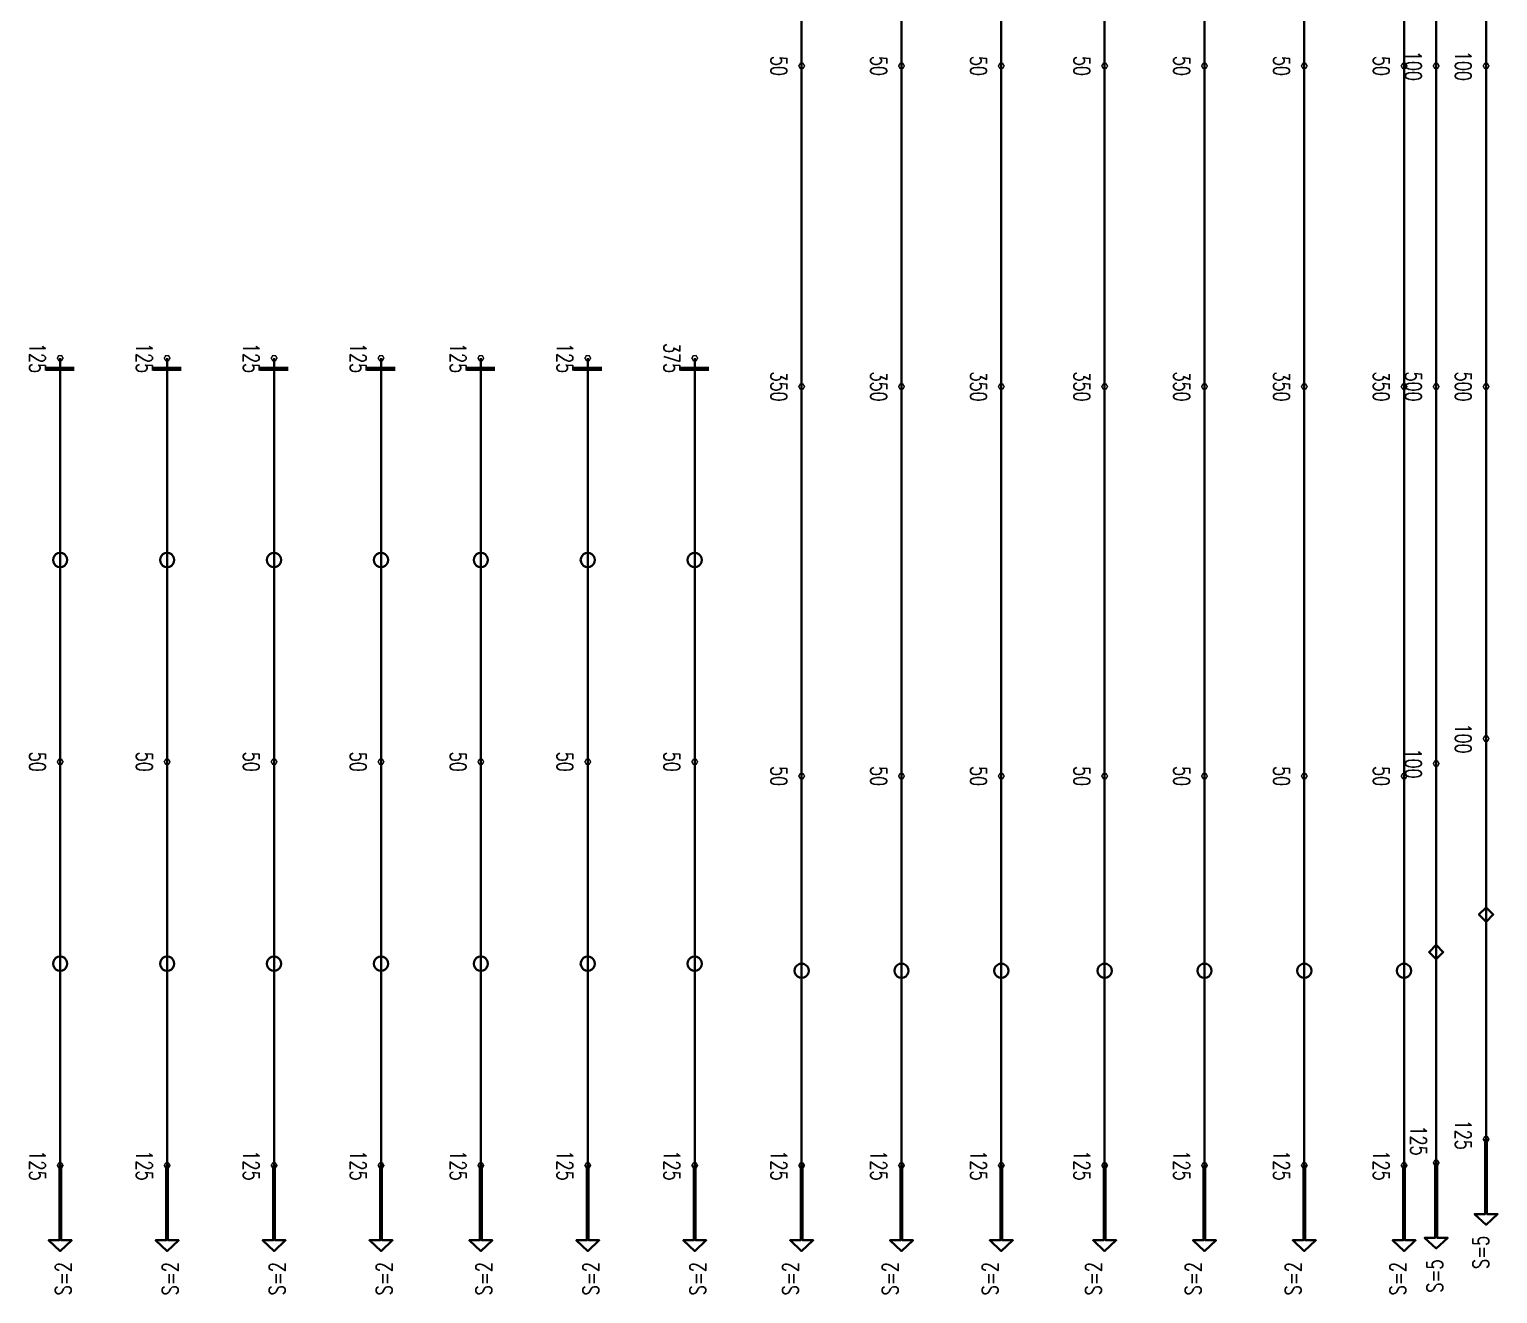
# Model space of a CAD drawing. Header units: millimetres. Extents: x 118516 to 587758, y -25561 to 50684.
# Drawn here: x 549567 to 570162, y 6472 to 24213 of the extents above; entities that cross this region are included whole.
import ezdxf

# ---------------------------------------------------------------- set-up
doc = ezdxf.new("R2010")
doc.units = ezdxf.units.MM
doc.layers.add('Current plane_Column', color=7, linetype='Continuous', true_color=0x4b00ff)
doc.layers.add('NDC_S-TENDON', color=6, linetype='Continuous', lineweight=35)
doc.layers.add('NDC_S_ANNO', color=7, linetype='Continuous', lineweight=20)
doc.styles.add('NDC_ANNO', font='', dxfattribs={"width": 0.8})
doc.styles.get('NDC_ANNO').set_extended_font_data('Dotum')

# ---------------------------------------------------------------- blocks, each defined once
blk = doc.blocks.new('HTB TDY')
at = {"layer": 'NDC_S-TENDON', "linetype": 'Continuous'}
for points, elevation in [([(51690, 14200, 20, 20, 0), (51670, 14235, 20, 20, 0), (51630, 14235, 20, 20, 0), (51610, 14200, 20, 20, 0), (51630, 14165, 20, 20, 0), (51670, 14165, 20, 20, 0)], 3500), ([(51690, 14200, 20, 20, 0), (51670, 14235, 20, 20, 0), (51630, 14235, 20, 20, 0), (51610, 14200, 20, 20, 0), (51630, 14165, 20, 20, 0), (51670, 14165, 20, 20, 0)], 3500), ([(53090, 14200, 20, 20, 0), (53070, 14235, 20, 20, 0), (53030, 14235, 20, 20, 0), (53010, 14200, 20, 20, 0), (53030, 14165, 20, 20, 0), (53070, 14165, 20, 20, 0)], 3500), ([(53090, 14200, 20, 20, 0), (53070, 14235, 20, 20, 0), (53030, 14235, 20, 20, 0), (53010, 14200, 20, 20, 0), (53030, 14165, 20, 20, 0), (53070, 14165, 20, 20, 0)], 3500), ([(54490, 14200, 20, 20, 0), (54470, 14235, 20, 20, 0), (54430, 14235, 20, 20, 0), (54410, 14200, 20, 20, 0), (54430, 14165, 20, 20, 0), (54470, 14165, 20, 20, 0)], 3500), ([(54490, 14200, 20, 20, 0), (54470, 14235, 20, 20, 0), (54430, 14235, 20, 20, 0), (54410, 14200, 20, 20, 0), (54430, 14165, 20, 20, 0), (54470, 14165, 20, 20, 0)], 3500), ([(55940, 14200, 20, 20, 0), (55920, 14235, 20, 20, 0), (55880, 14235, 20, 20, 0), (55860, 14200, 20, 20, 0), (55880, 14165, 20, 20, 0), (55920, 14165, 20, 20, 0)], 3500), ([(55940, 14200, 20, 20, 0), (55920, 14235, 20, 20, 0), (55880, 14235, 20, 20, 0), (55860, 14200, 20, 20, 0), (55880, 14165, 20, 20, 0), (55920, 14165, 20, 20, 0)], 3500), ([(57340, 14200, 20, 20, 0), (57320, 14235, 20, 20, 0), (57280, 14235, 20, 20, 0), (57260, 14200, 20, 20, 0), (57280, 14165, 20, 20, 0), (57320, 14165, 20, 20, 0)], 3500), ([(57340, 14200, 20, 20, 0), (57320, 14235, 20, 20, 0), (57280, 14235, 20, 20, 0), (57260, 14200, 20, 20, 0), (57280, 14165, 20, 20, 0), (57320, 14165, 20, 20, 0)], 3500), ([(58740, 14200, 20, 20, 0), (58720, 14235, 20, 20, 0), (58680, 14235, 20, 20, 0), (58660, 14200, 20, 20, 0), (58680, 14165, 20, 20, 0), (58720, 14165, 20, 20, 0)], 3500), ([(58740, 14200, 20, 20, 0), (58720, 14235, 20, 20, 0), (58680, 14235, 20, 20, 0), (58660, 14200, 20, 20, 0), (58680, 14165, 20, 20, 0), (58720, 14165, 20, 20, 0)], 3500), ([(60140, 14200, 20, 20, 0), (60120, 14235, 20, 20, 0), (60080, 14235, 20, 20, 0), (60060, 14200, 20, 20, 0), (60080, 14165, 20, 20, 0), (60120, 14165, 20, 20, 0)], 3500), ([(60140, 14200, 20, 20, 0), (60120, 14235, 20, 20, 0), (60080, 14235, 20, 20, 0), (60060, 14200, 20, 20, 0), (60080, 14165, 20, 20, 0), (60120, 14165, 20, 20, 0)], 3500), ([(60590, 14200, 20, 20, 0), (60570, 14235, 20, 20, 0), (60530, 14235, 20, 20, 0), (60510, 14200, 20, 20, 0), (60530, 14165, 20, 20, 0), (60570, 14165, 20, 20, 0)], 3200), ([(60590, 14200, 20, 20, 0), (60570, 14235, 20, 20, 0), (60530, 14235, 20, 20, 0), (60510, 14200, 20, 20, 0), (60530, 14165, 20, 20, 0), (60570, 14165, 20, 20, 0)], 3200), ([(61290, 14200, 20, 20, 0), (61270, 14235, 20, 20, 0), (61230, 14235, 20, 20, 0), (61210, 14200, 20, 20, 0), (61230, 14165, 20, 20, 0), (61270, 14165, 20, 20, 0)], 3200), ([(61290, 14200, 20, 20, 0), (61270, 14235, 20, 20, 0), (61230, 14235, 20, 20, 0), (61210, 14200, 20, 20, 0), (61230, 14165, 20, 20, 0), (61270, 14165, 20, 20, 0)], 3200), ([(41290, 10100, 20, 20, 0), (41270, 10135, 20, 20, 0), (41230, 10135, 20, 20, 0), (41210, 10100, 20, 20, 0), (41230, 10065, 20, 20, 0), (41270, 10065, 20, 20, 0)], 63), ([(41290, 10100, 20, 20, 0), (41270, 10135, 20, 20, 0), (41230, 10135, 20, 20, 0), (41210, 10100, 20, 20, 0), (41230, 10065, 20, 20, 0), (41270, 10065, 20, 20, 0)], 63), ([(42790, 10100, 20, 20, 0), (42770, 10135, 20, 20, 0), (42730, 10135, 20, 20, 0), (42710, 10100, 20, 20, 0), (42730, 10065, 20, 20, 0), (42770, 10065, 20, 20, 0)], 63), ([(42790, 10100, 20, 20, 0), (42770, 10135, 20, 20, 0), (42730, 10135, 20, 20, 0), (42710, 10100, 20, 20, 0), (42730, 10065, 20, 20, 0), (42770, 10065, 20, 20, 0)], 63), ([(44290, 10100, 20, 20, 0), (44270, 10135, 20, 20, 0), (44230, 10135, 20, 20, 0), (44210, 10100, 20, 20, 0), (44230, 10065, 20, 20, 0), (44270, 10065, 20, 20, 0)], 62), ([(44290, 10100, 20, 20, 0), (44270, 10135, 20, 20, 0), (44230, 10135, 20, 20, 0), (44210, 10100, 20, 20, 0), (44230, 10065, 20, 20, 0), (44270, 10065, 20, 20, 0)], 62), ([(45790, 10100, 20, 20, 0), (45770, 10135, 20, 20, 0), (45730, 10135, 20, 20, 0), (45710, 10100, 20, 20, 0), (45730, 10065, 20, 20, 0), (45770, 10065, 20, 20, 0)], 62), ([(45790, 10100, 20, 20, 0), (45770, 10135, 20, 20, 0), (45730, 10135, 20, 20, 0), (45710, 10100, 20, 20, 0), (45730, 10065, 20, 20, 0), (45770, 10065, 20, 20, 0)], 62), ([(47190, 10100, 20, 20, 0), (47170, 10135, 20, 20, 0), (47130, 10135, 20, 20, 0), (47110, 10100, 20, 20, 0), (47130, 10065, 20, 20, 0), (47170, 10065, 20, 20, 0)], 3575), ([(47190, 10100, 20, 20, 0), (47170, 10135, 20, 20, 0), (47130, 10135, 20, 20, 0), (47110, 10100, 20, 20, 0), (47130, 10065, 20, 20, 0), (47170, 10065, 20, 20, 0)], 3575), ([(48690, 10100, 20, 20, 0), (48670, 10135, 20, 20, 0), (48630, 10135, 20, 20, 0), (48610, 10100, 20, 20, 0), (48630, 10065, 20, 20, 0), (48670, 10065, 20, 20, 0)], 3575), ([(48690, 10100, 20, 20, 0), (48670, 10135, 20, 20, 0), (48630, 10135, 20, 20, 0), (48610, 10100, 20, 20, 0), (48630, 10065, 20, 20, 0), (48670, 10065, 20, 20, 0)], 3575), ([(50190, 10100, 20, 20, 0), (50170, 10135, 20, 20, 0), (50130, 10135, 20, 20, 0), (50110, 10100, 20, 20, 0), (50130, 10065, 20, 20, 0), (50170, 10065, 20, 20, 0)], 3575), ([(50190, 10100, 20, 20, 0), (50170, 10135, 20, 20, 0), (50130, 10135, 20, 20, 0), (50110, 10100, 20, 20, 0), (50130, 10065, 20, 20, 0), (50170, 10065, 20, 20, 0)], 3575), ([(51690, 9700, 20, 20, 0), (51670, 9735, 20, 20, 0), (51630, 9735, 20, 20, 0), (51610, 9700, 20, 20, 0), (51630, 9665, 20, 20, 0), (51670, 9665, 20, 20, 0)], 3650), ([(51690, 9700, 20, 20, 0), (51670, 9735, 20, 20, 0), (51630, 9735, 20, 20, 0), (51610, 9700, 20, 20, 0), (51630, 9665, 20, 20, 0), (51670, 9665, 20, 20, 0)], 3650), ([(51690, 9700, 20, 20, 0), (51670, 9735, 20, 20, 0), (51630, 9735, 20, 20, 0), (51610, 9700, 20, 20, 0), (51630, 9665, 20, 20, 0), (51670, 9665, 20, 20, 0)], 3650), ([(51690, 9700, 20, 20, 0), (51670, 9735, 20, 20, 0), (51630, 9735, 20, 20, 0), (51610, 9700, 20, 20, 0), (51630, 9665, 20, 20, 0), (51670, 9665, 20, 20, 0)], 3650), ([(53090, 9700, 20, 20, 0), (53070, 9735, 20, 20, 0), (53030, 9735, 20, 20, 0), (53010, 9700, 20, 20, 0), (53030, 9665, 20, 20, 0), (53070, 9665, 20, 20, 0)], 3650), ([(53090, 9700, 20, 20, 0), (53070, 9735, 20, 20, 0), (53030, 9735, 20, 20, 0), (53010, 9700, 20, 20, 0), (53030, 9665, 20, 20, 0), (53070, 9665, 20, 20, 0)], 3650), ([(53090, 9700, 20, 20, 0), (53070, 9735, 20, 20, 0), (53030, 9735, 20, 20, 0), (53010, 9700, 20, 20, 0), (53030, 9665, 20, 20, 0), (53070, 9665, 20, 20, 0)], 3650), ([(53090, 9700, 20, 20, 0), (53070, 9735, 20, 20, 0), (53030, 9735, 20, 20, 0), (53010, 9700, 20, 20, 0), (53030, 9665, 20, 20, 0), (53070, 9665, 20, 20, 0)], 3650), ([(54490, 9700, 20, 20, 0), (54470, 9735, 20, 20, 0), (54430, 9735, 20, 20, 0), (54410, 9700, 20, 20, 0), (54430, 9665, 20, 20, 0), (54470, 9665, 20, 20, 0)], 3650), ([(54490, 9700, 20, 20, 0), (54470, 9735, 20, 20, 0), (54430, 9735, 20, 20, 0), (54410, 9700, 20, 20, 0), (54430, 9665, 20, 20, 0), (54470, 9665, 20, 20, 0)], 3650), ([(54490, 9700, 20, 20, 0), (54470, 9735, 20, 20, 0), (54430, 9735, 20, 20, 0), (54410, 9700, 20, 20, 0), (54430, 9665, 20, 20, 0), (54470, 9665, 20, 20, 0)], 3650), ([(54490, 9700, 20, 20, 0), (54470, 9735, 20, 20, 0), (54430, 9735, 20, 20, 0), (54410, 9700, 20, 20, 0), (54430, 9665, 20, 20, 0), (54470, 9665, 20, 20, 0)], 3650), ([(55940, 9700, 20, 20, 0), (55920, 9735, 20, 20, 0), (55880, 9735, 20, 20, 0), (55860, 9700, 20, 20, 0), (55880, 9665, 20, 20, 0), (55920, 9665, 20, 20, 0)], 3650), ([(55940, 9700, 20, 20, 0), (55920, 9735, 20, 20, 0), (55880, 9735, 20, 20, 0), (55860, 9700, 20, 20, 0), (55880, 9665, 20, 20, 0), (55920, 9665, 20, 20, 0)], 3650), ([(55940, 9700, 20, 20, 0), (55920, 9735, 20, 20, 0), (55880, 9735, 20, 20, 0), (55860, 9700, 20, 20, 0), (55880, 9665, 20, 20, 0), (55920, 9665, 20, 20, 0)], 3650), ([(55940, 9700, 20, 20, 0), (55920, 9735, 20, 20, 0), (55880, 9735, 20, 20, 0), (55860, 9700, 20, 20, 0), (55880, 9665, 20, 20, 0), (55920, 9665, 20, 20, 0)], 3650), ([(57340, 9700, 20, 20, 0), (57320, 9735, 20, 20, 0), (57280, 9735, 20, 20, 0), (57260, 9700, 20, 20, 0), (57280, 9665, 20, 20, 0), (57320, 9665, 20, 20, 0)], 3650), ([(57340, 9700, 20, 20, 0), (57320, 9735, 20, 20, 0), (57280, 9735, 20, 20, 0), (57260, 9700, 20, 20, 0), (57280, 9665, 20, 20, 0), (57320, 9665, 20, 20, 0)], 3650), ([(57340, 9700, 20, 20, 0), (57320, 9735, 20, 20, 0), (57280, 9735, 20, 20, 0), (57260, 9700, 20, 20, 0), (57280, 9665, 20, 20, 0), (57320, 9665, 20, 20, 0)], 3650), ([(57340, 9700, 20, 20, 0), (57320, 9735, 20, 20, 0), (57280, 9735, 20, 20, 0), (57260, 9700, 20, 20, 0), (57280, 9665, 20, 20, 0), (57320, 9665, 20, 20, 0)], 3650), ([(58740, 9700, 20, 20, 0), (58720, 9735, 20, 20, 0), (58680, 9735, 20, 20, 0), (58660, 9700, 20, 20, 0), (58680, 9665, 20, 20, 0), (58720, 9665, 20, 20, 0)], 3650), ([(58740, 9700, 20, 20, 0), (58720, 9735, 20, 20, 0), (58680, 9735, 20, 20, 0), (58660, 9700, 20, 20, 0), (58680, 9665, 20, 20, 0), (58720, 9665, 20, 20, 0)], 3650), ([(58740, 9700, 20, 20, 0), (58720, 9735, 20, 20, 0), (58680, 9735, 20, 20, 0), (58660, 9700, 20, 20, 0), (58680, 9665, 20, 20, 0), (58720, 9665, 20, 20, 0)], 3650), ([(58740, 9700, 20, 20, 0), (58720, 9735, 20, 20, 0), (58680, 9735, 20, 20, 0), (58660, 9700, 20, 20, 0), (58680, 9665, 20, 20, 0), (58720, 9665, 20, 20, 0)], 3650), ([(60140, 9700, 20, 20, 0), (60120, 9735, 20, 20, 0), (60080, 9735, 20, 20, 0), (60060, 9700, 20, 20, 0), (60080, 9665, 20, 20, 0), (60120, 9665, 20, 20, 0)], 3650), ([(60140, 9700, 20, 20, 0), (60120, 9735, 20, 20, 0), (60080, 9735, 20, 20, 0), (60060, 9700, 20, 20, 0), (60080, 9665, 20, 20, 0), (60120, 9665, 20, 20, 0)], 3650), ([(60140, 9700, 20, 20, 0), (60120, 9735, 20, 20, 0), (60080, 9735, 20, 20, 0), (60060, 9700, 20, 20, 0), (60080, 9665, 20, 20, 0), (60120, 9665, 20, 20, 0)], 3650), ([(60140, 9700, 20, 20, 0), (60120, 9735, 20, 20, 0), (60080, 9735, 20, 20, 0), (60060, 9700, 20, 20, 0), (60080, 9665, 20, 20, 0), (60120, 9665, 20, 20, 0)], 3650), ([(60590, 9700, 20, 20, 0), (60570, 9735, 20, 20, 0), (60530, 9735, 20, 20, 0), (60510, 9700, 20, 20, 0), (60530, 9665, 20, 20, 0), (60570, 9665, 20, 20, 0)], 3600), ([(60590, 9700, 20, 20, 0), (60570, 9735, 20, 20, 0), (60530, 9735, 20, 20, 0), (60510, 9700, 20, 20, 0), (60530, 9665, 20, 20, 0), (60570, 9665, 20, 20, 0)], 3600), ([(60590, 9700, 20, 20, 0), (60570, 9735, 20, 20, 0), (60530, 9735, 20, 20, 0), (60510, 9700, 20, 20, 0), (60530, 9665, 20, 20, 0), (60570, 9665, 20, 20, 0)], 3600), ([(60590, 9700, 20, 20, 0), (60570, 9735, 20, 20, 0), (60530, 9735, 20, 20, 0), (60510, 9700, 20, 20, 0), (60530, 9665, 20, 20, 0), (60570, 9665, 20, 20, 0)], 3600), ([(61290, 9700, 20, 20, 0), (61270, 9735, 20, 20, 0), (61230, 9735, 20, 20, 0), (61210, 9700, 20, 20, 0), (61230, 9665, 20, 20, 0), (61270, 9665, 20, 20, 0)], 3600), ([(61290, 9700, 20, 20, 0), (61270, 9735, 20, 20, 0), (61230, 9735, 20, 20, 0), (61210, 9700, 20, 20, 0), (61230, 9665, 20, 20, 0), (61270, 9665, 20, 20, 0)], 3600), ([(61290, 9700, 20, 20, 0), (61270, 9735, 20, 20, 0), (61230, 9735, 20, 20, 0), (61210, 9700, 20, 20, 0), (61230, 9665, 20, 20, 0), (61270, 9665, 20, 20, 0)], 3600), ([(61290, 9700, 20, 20, 0), (61270, 9735, 20, 20, 0), (61230, 9735, 20, 20, 0), (61210, 9700, 20, 20, 0), (61230, 9665, 20, 20, 0), (61270, 9665, 20, 20, 0)], 3600), ([(61290, 4760, 20, 20, 0), (61270, 4795, 20, 20, 0), (61230, 4795, 20, 20, 0), (61210, 4760, 20, 20, 0), (61230, 4725, 20, 20, 0), (61270, 4725, 20, 20, 0)], 3200), ([(61290, 4760, 20, 20, 0), (61270, 4795, 20, 20, 0), (61230, 4795, 20, 20, 0), (61210, 4760, 20, 20, 0), (61230, 4725, 20, 20, 0), (61270, 4725, 20, 20, 0)], 3200), ([(41290, 4435, 20, 20, 0), (41270, 4470, 20, 20, 0), (41230, 4470, 20, 20, 0), (41210, 4435, 20, 20, 0), (41230, 4400, 20, 20, 0), (41270, 4400, 20, 20, 0)], -12), ([(41290, 4435, 20, 20, 0), (41270, 4470, 20, 20, 0), (41230, 4470, 20, 20, 0), (41210, 4435, 20, 20, 0), (41230, 4400, 20, 20, 0), (41270, 4400, 20, 20, 0)], -12), ([(42790, 4435, 20, 20, 0), (42770, 4470, 20, 20, 0), (42730, 4470, 20, 20, 0), (42710, 4435, 20, 20, 0), (42730, 4400, 20, 20, 0), (42770, 4400, 20, 20, 0)], -12), ([(42790, 4435, 20, 20, 0), (42770, 4470, 20, 20, 0), (42730, 4470, 20, 20, 0), (42710, 4435, 20, 20, 0), (42730, 4400, 20, 20, 0), (42770, 4400, 20, 20, 0)], -12), ([(44290, 4435, 20, 20, 0), (44270, 4470, 20, 20, 0), (44230, 4470, 20, 20, 0), (44210, 4435, 20, 20, 0), (44230, 4400, 20, 20, 0), (44270, 4400, 20, 20, 0)], -13), ([(44290, 4435, 20, 20, 0), (44270, 4470, 20, 20, 0), (44230, 4470, 20, 20, 0), (44210, 4435, 20, 20, 0), (44230, 4400, 20, 20, 0), (44270, 4400, 20, 20, 0)], -13), ([(45790, 4435, 20, 20, 0), (45770, 4470, 20, 20, 0), (45730, 4470, 20, 20, 0), (45710, 4435, 20, 20, 0), (45730, 4400, 20, 20, 0), (45770, 4400, 20, 20, 0)], -13), ([(45790, 4435, 20, 20, 0), (45770, 4470, 20, 20, 0), (45730, 4470, 20, 20, 0), (45710, 4435, 20, 20, 0), (45730, 4400, 20, 20, 0), (45770, 4400, 20, 20, 0)], -13), ([(47190, 4435, 20, 20, 0), (47170, 4470, 20, 20, 0), (47130, 4470, 20, 20, 0), (47110, 4435, 20, 20, 0), (47130, 4400, 20, 20, 0), (47170, 4400, 20, 20, 0)], 3500), ([(47190, 4435, 20, 20, 0), (47170, 4470, 20, 20, 0), (47130, 4470, 20, 20, 0), (47110, 4435, 20, 20, 0), (47130, 4400, 20, 20, 0), (47170, 4400, 20, 20, 0)], 3500), ([(48690, 4435, 20, 20, 0), (48670, 4470, 20, 20, 0), (48630, 4470, 20, 20, 0), (48610, 4435, 20, 20, 0), (48630, 4400, 20, 20, 0), (48670, 4400, 20, 20, 0)], 3500), ([(48690, 4435, 20, 20, 0), (48670, 4470, 20, 20, 0), (48630, 4470, 20, 20, 0), (48610, 4435, 20, 20, 0), (48630, 4400, 20, 20, 0), (48670, 4400, 20, 20, 0)], 3500), ([(50190, 4435, 20, 20, 0), (50170, 4470, 20, 20, 0), (50130, 4470, 20, 20, 0), (50110, 4435, 20, 20, 0), (50130, 4400, 20, 20, 0), (50170, 4400, 20, 20, 0)], 3500), ([(50190, 4435, 20, 20, 0), (50170, 4470, 20, 20, 0), (50130, 4470, 20, 20, 0), (50110, 4435, 20, 20, 0), (50130, 4400, 20, 20, 0), (50170, 4400, 20, 20, 0)], 3500), ([(60590, 4410, 20, 20, 0), (60570, 4445, 20, 20, 0), (60530, 4445, 20, 20, 0), (60510, 4410, 20, 20, 0), (60530, 4375, 20, 20, 0), (60570, 4375, 20, 20, 0)], 3200), ([(60590, 4410, 20, 20, 0), (60570, 4445, 20, 20, 0), (60530, 4445, 20, 20, 0), (60510, 4410, 20, 20, 0), (60530, 4375, 20, 20, 0), (60570, 4375, 20, 20, 0)], 3200), ([(51690, 4235, 20, 20, 0), (51670, 4270, 20, 20, 0), (51630, 4270, 20, 20, 0), (51610, 4235, 20, 20, 0), (51630, 4200, 20, 20, 0), (51670, 4200, 20, 20, 0)], 3500), ([(51690, 4235, 20, 20, 0), (51670, 4270, 20, 20, 0), (51630, 4270, 20, 20, 0), (51610, 4235, 20, 20, 0), (51630, 4200, 20, 20, 0), (51670, 4200, 20, 20, 0)], 3500), ([(53090, 4235, 20, 20, 0), (53070, 4270, 20, 20, 0), (53030, 4270, 20, 20, 0), (53010, 4235, 20, 20, 0), (53030, 4200, 20, 20, 0), (53070, 4200, 20, 20, 0)], 3500), ([(53090, 4235, 20, 20, 0), (53070, 4270, 20, 20, 0), (53030, 4270, 20, 20, 0), (53010, 4235, 20, 20, 0), (53030, 4200, 20, 20, 0), (53070, 4200, 20, 20, 0)], 3500), ([(54490, 4235, 20, 20, 0), (54470, 4270, 20, 20, 0), (54430, 4270, 20, 20, 0), (54410, 4235, 20, 20, 0), (54430, 4200, 20, 20, 0), (54470, 4200, 20, 20, 0)], 3500), ([(54490, 4235, 20, 20, 0), (54470, 4270, 20, 20, 0), (54430, 4270, 20, 20, 0), (54410, 4235, 20, 20, 0), (54430, 4200, 20, 20, 0), (54470, 4200, 20, 20, 0)], 3500), ([(55940, 4235, 20, 20, 0), (55920, 4270, 20, 20, 0), (55880, 4270, 20, 20, 0), (55860, 4235, 20, 20, 0), (55880, 4200, 20, 20, 0), (55920, 4200, 20, 20, 0)], 3500), ([(55940, 4235, 20, 20, 0), (55920, 4270, 20, 20, 0), (55880, 4270, 20, 20, 0), (55860, 4235, 20, 20, 0), (55880, 4200, 20, 20, 0), (55920, 4200, 20, 20, 0)], 3500), ([(57340, 4235, 20, 20, 0), (57320, 4270, 20, 20, 0), (57280, 4270, 20, 20, 0), (57260, 4235, 20, 20, 0), (57280, 4200, 20, 20, 0), (57320, 4200, 20, 20, 0)], 3500), ([(57340, 4235, 20, 20, 0), (57320, 4270, 20, 20, 0), (57280, 4270, 20, 20, 0), (57260, 4235, 20, 20, 0), (57280, 4200, 20, 20, 0), (57320, 4200, 20, 20, 0)], 3500), ([(58740, 4235, 20, 20, 0), (58720, 4270, 20, 20, 0), (58680, 4270, 20, 20, 0), (58660, 4235, 20, 20, 0), (58680, 4200, 20, 20, 0), (58720, 4200, 20, 20, 0)], 3500), ([(58740, 4235, 20, 20, 0), (58720, 4270, 20, 20, 0), (58680, 4270, 20, 20, 0), (58660, 4235, 20, 20, 0), (58680, 4200, 20, 20, 0), (58720, 4200, 20, 20, 0)], 3500), ([(60140, 4235, 20, 20, 0), (60120, 4270, 20, 20, 0), (60080, 4270, 20, 20, 0), (60060, 4235, 20, 20, 0), (60080, 4200, 20, 20, 0), (60120, 4200, 20, 20, 0)], 3500), ([(60140, 4235, 20, 20, 0), (60120, 4270, 20, 20, 0), (60080, 4270, 20, 20, 0), (60060, 4235, 20, 20, 0), (60080, 4200, 20, 20, 0), (60120, 4200, 20, 20, 0)], 3500), ([(61290, -862, 20, 20, 0), (61270, -827, 20, 20, 0), (61230, -827, 20, 20, 0), (61210, -862, 20, 20, 0), (61230, -896, 20, 20, 0), (61270, -896, 20, 20, 0)], 3575), ([(61290, -862, 20, 20, 0), (61270, -827, 20, 20, 0), (61230, -827, 20, 20, 0), (61210, -862, 20, 20, 0), (61230, -896, 20, 20, 0), (61270, -896, 20, 20, 0)], 3575), ([(41290, -1230, 20, 20, 0), (41270, -1195, 20, 20, 0), (41230, -1195, 20, 20, 0), (41210, -1230, 20, 20, 0), (41230, -1265, 20, 20, 0), (41270, -1265, 20, 20, 0)], 63), ([(41290, -1230, 20, 20, 0), (41270, -1195, 20, 20, 0), (41230, -1195, 20, 20, 0), (41210, -1230, 20, 20, 0), (41230, -1265, 20, 20, 0), (41270, -1265, 20, 20, 0)], 63), ([(42790, -1230, 20, 20, 0), (42770, -1195, 20, 20, 0), (42730, -1195, 20, 20, 0), (42710, -1230, 20, 20, 0), (42730, -1265, 20, 20, 0), (42770, -1265, 20, 20, 0)], 63), ([(42790, -1230, 20, 20, 0), (42770, -1195, 20, 20, 0), (42730, -1195, 20, 20, 0), (42710, -1230, 20, 20, 0), (42730, -1265, 20, 20, 0), (42770, -1265, 20, 20, 0)], 63), ([(44290, -1230, 20, 20, 0), (44270, -1195, 20, 20, 0), (44230, -1195, 20, 20, 0), (44210, -1230, 20, 20, 0), (44230, -1265, 20, 20, 0), (44270, -1265, 20, 20, 0)], 62), ([(44290, -1230, 20, 20, 0), (44270, -1195, 20, 20, 0), (44230, -1195, 20, 20, 0), (44210, -1230, 20, 20, 0), (44230, -1265, 20, 20, 0), (44270, -1265, 20, 20, 0)], 62), ([(45790, -1230, 20, 20, 0), (45770, -1195, 20, 20, 0), (45730, -1195, 20, 20, 0), (45710, -1230, 20, 20, 0), (45730, -1265, 20, 20, 0), (45770, -1265, 20, 20, 0)], 62), ([(45790, -1230, 20, 20, 0), (45770, -1195, 20, 20, 0), (45730, -1195, 20, 20, 0), (45710, -1230, 20, 20, 0), (45730, -1265, 20, 20, 0), (45770, -1265, 20, 20, 0)], 62), ([(47190, -1230, 20, 20, 0), (47170, -1195, 20, 20, 0), (47130, -1195, 20, 20, 0), (47110, -1230, 20, 20, 0), (47130, -1265, 20, 20, 0), (47170, -1265, 20, 20, 0)], 3575), ([(47190, -1230, 20, 20, 0), (47170, -1195, 20, 20, 0), (47130, -1195, 20, 20, 0), (47110, -1230, 20, 20, 0), (47130, -1265, 20, 20, 0), (47170, -1265, 20, 20, 0)], 3575), ([(48690, -1230, 20, 20, 0), (48670, -1195, 20, 20, 0), (48630, -1195, 20, 20, 0), (48610, -1230, 20, 20, 0), (48630, -1265, 20, 20, 0), (48670, -1265, 20, 20, 0)], 3575), ([(48690, -1230, 20, 20, 0), (48670, -1195, 20, 20, 0), (48630, -1195, 20, 20, 0), (48610, -1230, 20, 20, 0), (48630, -1265, 20, 20, 0), (48670, -1265, 20, 20, 0)], 3575), ([(50190, -1230, 20, 20, 0), (50170, -1195, 20, 20, 0), (50130, -1195, 20, 20, 0), (50110, -1230, 20, 20, 0), (50130, -1265, 20, 20, 0), (50170, -1265, 20, 20, 0)], 3575), ([(50190, -1230, 20, 20, 0), (50170, -1195, 20, 20, 0), (50130, -1195, 20, 20, 0), (50110, -1230, 20, 20, 0), (50130, -1265, 20, 20, 0), (50170, -1265, 20, 20, 0)], 3575), ([(51690, -1230, 20, 20, 0), (51670, -1195, 20, 20, 0), (51630, -1195, 20, 20, 0), (51610, -1230, 20, 20, 0), (51630, -1265, 20, 20, 0), (51670, -1265, 20, 20, 0)], 3575), ([(51690, -1230, 20, 20, 0), (51670, -1195, 20, 20, 0), (51630, -1195, 20, 20, 0), (51610, -1230, 20, 20, 0), (51630, -1265, 20, 20, 0), (51670, -1265, 20, 20, 0)], 3575), ([(53090, -1230, 20, 20, 0), (53070, -1195, 20, 20, 0), (53030, -1195, 20, 20, 0), (53010, -1230, 20, 20, 0), (53030, -1265, 20, 20, 0), (53070, -1265, 20, 20, 0)], 3575), ([(53090, -1230, 20, 20, 0), (53070, -1195, 20, 20, 0), (53030, -1195, 20, 20, 0), (53010, -1230, 20, 20, 0), (53030, -1265, 20, 20, 0), (53070, -1265, 20, 20, 0)], 3575), ([(54490, -1230, 20, 20, 0), (54470, -1195, 20, 20, 0), (54430, -1195, 20, 20, 0), (54410, -1230, 20, 20, 0), (54430, -1265, 20, 20, 0), (54470, -1265, 20, 20, 0)], 3575), ([(54490, -1230, 20, 20, 0), (54470, -1195, 20, 20, 0), (54430, -1195, 20, 20, 0), (54410, -1230, 20, 20, 0), (54430, -1265, 20, 20, 0), (54470, -1265, 20, 20, 0)], 3575), ([(55940, -1230, 20, 20, 0), (55920, -1195, 20, 20, 0), (55880, -1195, 20, 20, 0), (55860, -1230, 20, 20, 0), (55880, -1265, 20, 20, 0), (55920, -1265, 20, 20, 0)], 3575), ([(55940, -1230, 20, 20, 0), (55920, -1195, 20, 20, 0), (55880, -1195, 20, 20, 0), (55860, -1230, 20, 20, 0), (55880, -1265, 20, 20, 0), (55920, -1265, 20, 20, 0)], 3575), ([(57340, -1230, 20, 20, 0), (57320, -1195, 20, 20, 0), (57280, -1195, 20, 20, 0), (57260, -1230, 20, 20, 0), (57280, -1265, 20, 20, 0), (57320, -1265, 20, 20, 0)], 3575), ([(57340, -1230, 20, 20, 0), (57320, -1195, 20, 20, 0), (57280, -1195, 20, 20, 0), (57260, -1230, 20, 20, 0), (57280, -1265, 20, 20, 0), (57320, -1265, 20, 20, 0)], 3575), ([(58740, -1230, 20, 20, 0), (58720, -1195, 20, 20, 0), (58680, -1195, 20, 20, 0), (58660, -1230, 20, 20, 0), (58680, -1265, 20, 20, 0), (58720, -1265, 20, 20, 0)], 3575), ([(58740, -1230, 20, 20, 0), (58720, -1195, 20, 20, 0), (58680, -1195, 20, 20, 0), (58660, -1230, 20, 20, 0), (58680, -1265, 20, 20, 0), (58720, -1265, 20, 20, 0)], 3575), ([(60140, -1230, 20, 20, 0), (60120, -1195, 20, 20, 0), (60080, -1195, 20, 20, 0), (60060, -1230, 20, 20, 0), (60080, -1265, 20, 20, 0), (60120, -1265, 20, 20, 0)], 3575), ([(60140, -1230, 20, 20, 0), (60120, -1195, 20, 20, 0), (60080, -1195, 20, 20, 0), (60060, -1230, 20, 20, 0), (60080, -1265, 20, 20, 0), (60120, -1265, 20, 20, 0)], 3575), ([(60590, -1193, 20, 20, 0), (60570, -1159, 20, 20, 0), (60530, -1159, 20, 20, 0), (60510, -1193, 20, 20, 0), (60530, -1228, 20, 20, 0), (60570, -1228, 20, 20, 0)], 3575), ([(60590, -1193, 20, 20, 0), (60570, -1159, 20, 20, 0), (60530, -1159, 20, 20, 0), (60510, -1193, 20, 20, 0), (60530, -1228, 20, 20, 0), (60570, -1228, 20, 20, 0)], 3575)]:
    blk.add_lwpolyline(points, format="xyseb", close=True, dxfattribs=dict(at, elevation=elevation))
for points, elevation in [([(41450, 9950, 60, 60, 0), (41050, 9950, 60, 60, 0)], 63), ([(42950, 9950, 60, 60, 0), (42550, 9950, 60, 60, 0)], 63), ([(44450, 9950, 60, 60, 0), (44050, 9950, 60, 60, 0)], 62), ([(45950, 9950, 60, 60, 0), (45550, 9950, 60, 60, 0)], 62), ([(47350, 9950, 60, 60, 0), (46950, 9950, 60, 60, 0)], 3575), ([(48850, 9950, 60, 60, 0), (48450, 9950, 60, 60, 0)], 3575), ([(50350, 9950, 60, 60, 0), (49950, 9950, 60, 60, 0)], 3575)]:
    blk.add_lwpolyline(points, format="xyseb", dxfattribs=dict(at, elevation=elevation))
for points, elevation in [([(41250, 7167), (41281, 7172), (41309, 7187), (41331, 7209), (41345, 7237), (41350, 7267), (41345, 7298), (41331, 7326), (41309, 7348), (41281, 7363), (41250, 7367), (41219, 7363), (41191, 7348), (41169, 7326), (41155, 7298), (41150, 7267), (41155, 7237), (41169, 7209), (41191, 7187), (41219, 7172), (41250, 7167)], 20), ([(42750, 7167), (42781, 7172), (42809, 7187), (42831, 7209), (42845, 7237), (42850, 7267), (42845, 7298), (42831, 7326), (42809, 7348), (42781, 7363), (42750, 7367), (42719, 7363), (42691, 7348), (42669, 7326), (42655, 7298), (42650, 7267), (42655, 7237), (42669, 7209), (42691, 7187), (42719, 7172), (42750, 7167)], 20), ([(44250, 7167), (44281, 7172), (44309, 7187), (44331, 7209), (44345, 7237), (44350, 7267), (44345, 7298), (44331, 7326), (44309, 7348), (44281, 7363), (44250, 7367), (44219, 7363), (44191, 7348), (44169, 7326), (44155, 7298), (44150, 7267), (44155, 7237), (44169, 7209), (44191, 7187), (44219, 7172), (44250, 7167)], 20), ([(45750, 7167), (45781, 7172), (45809, 7187), (45831, 7209), (45845, 7237), (45850, 7267), (45845, 7298), (45831, 7326), (45809, 7348), (45781, 7363), (45750, 7367), (45719, 7363), (45691, 7348), (45669, 7326), (45655, 7298), (45650, 7267), (45655, 7237), (45669, 7209), (45691, 7187), (45719, 7172), (45750, 7167)], 20), ([(47150, 7167), (47181, 7172), (47209, 7187), (47231, 7209), (47245, 7237), (47250, 7267), (47245, 7298), (47231, 7326), (47209, 7348), (47181, 7363), (47150, 7367), (47119, 7363), (47091, 7348), (47069, 7326), (47055, 7298), (47050, 7267), (47055, 7237), (47069, 7209), (47091, 7187), (47119, 7172), (47150, 7167)], 3533), ([(48650, 7167), (48681, 7172), (48709, 7187), (48731, 7209), (48745, 7237), (48750, 7267), (48745, 7298), (48731, 7326), (48709, 7348), (48681, 7363), (48650, 7367), (48619, 7363), (48591, 7348), (48569, 7326), (48555, 7298), (48550, 7267), (48555, 7237), (48569, 7209), (48591, 7187), (48619, 7172), (48650, 7167)], 3532), ([(50150, 7167), (50181, 7172), (50209, 7187), (50231, 7209), (50245, 7237), (50250, 7267), (50245, 7298), (50231, 7326), (50209, 7348), (50181, 7363), (50150, 7367), (50119, 7363), (50091, 7348), (50069, 7326), (50055, 7298), (50050, 7267), (50055, 7237), (50069, 7209), (50091, 7187), (50119, 7172), (50150, 7167)], 3532), ([(61250, 2190), (61350, 2290), (61250, 2390), (61150, 2290), (61250, 2190)], 3359), ([(60550, 1665), (60650, 1765), (60550, 1865), (60450, 1765), (60550, 1665)], 3359), ([(41250, 1502), (41281, 1507), (41309, 1522), (41331, 1544), (41345, 1572), (41350, 1602), (41345, 1633), (41331, 1661), (41309, 1683), (41281, 1698), (41250, 1702), (41219, 1698), (41191, 1683), (41169, 1661), (41155, 1633), (41150, 1602), (41155, 1572), (41169, 1544), (41191, 1522), (41219, 1507), (41250, 1502)], 20), ([(42750, 1502), (42781, 1507), (42809, 1522), (42831, 1544), (42845, 1572), (42850, 1602), (42845, 1633), (42831, 1661), (42809, 1683), (42781, 1698), (42750, 1702), (42719, 1698), (42691, 1683), (42669, 1661), (42655, 1633), (42650, 1602), (42655, 1572), (42669, 1544), (42691, 1522), (42719, 1507), (42750, 1502)], 20), ([(44250, 1502), (44281, 1507), (44309, 1522), (44331, 1544), (44345, 1572), (44350, 1602), (44345, 1633), (44331, 1661), (44309, 1683), (44281, 1698), (44250, 1702), (44219, 1698), (44191, 1683), (44169, 1661), (44155, 1633), (44150, 1602), (44155, 1572), (44169, 1544), (44191, 1522), (44219, 1507), (44250, 1502)], 20), ([(45750, 1502), (45781, 1507), (45809, 1522), (45831, 1544), (45845, 1572), (45850, 1602), (45845, 1633), (45831, 1661), (45809, 1683), (45781, 1698), (45750, 1702), (45719, 1698), (45691, 1683), (45669, 1661), (45655, 1633), (45650, 1602), (45655, 1572), (45669, 1544), (45691, 1522), (45719, 1507), (45750, 1502)], 20), ([(47150, 1502), (47181, 1507), (47209, 1522), (47231, 1544), (47245, 1572), (47250, 1602), (47245, 1633), (47231, 1661), (47209, 1683), (47181, 1698), (47150, 1702), (47119, 1698), (47091, 1683), (47069, 1661), (47055, 1633), (47050, 1602), (47055, 1572), (47069, 1544), (47091, 1522), (47119, 1507), (47150, 1502)], 3533), ([(48650, 1502), (48681, 1507), (48709, 1522), (48731, 1544), (48745, 1572), (48750, 1602), (48745, 1633), (48731, 1661), (48709, 1683), (48681, 1698), (48650, 1702), (48619, 1698), (48591, 1683), (48569, 1661), (48555, 1633), (48550, 1602), (48555, 1572), (48569, 1544), (48591, 1522), (48619, 1507), (48650, 1502)], 3532), ([(50150, 1502), (50181, 1507), (50209, 1522), (50231, 1544), (50245, 1572), (50250, 1602), (50245, 1633), (50231, 1661), (50209, 1683), (50181, 1698), (50150, 1702), (50119, 1698), (50091, 1683), (50069, 1661), (50055, 1633), (50050, 1602), (50055, 1572), (50069, 1544), (50091, 1522), (50119, 1507), (50150, 1502)], 3532), ([(51650, 1402), (51681, 1407), (51709, 1422), (51731, 1444), (51745, 1472), (51750, 1502), (51745, 1533), (51731, 1561), (51709, 1583), (51681, 1598), (51650, 1602), (51619, 1598), (51591, 1583), (51569, 1561), (51555, 1533), (51550, 1502), (51555, 1472), (51569, 1444), (51591, 1422), (51619, 1407), (51650, 1402)], 3533), ([(53050, 1402), (53081, 1407), (53109, 1422), (53131, 1444), (53145, 1472), (53150, 1502), (53145, 1533), (53131, 1561), (53109, 1583), (53081, 1598), (53050, 1602), (53019, 1598), (52991, 1583), (52969, 1561), (52955, 1533), (52950, 1502), (52955, 1472), (52969, 1444), (52991, 1422), (53019, 1407), (53050, 1402)], 3532), ([(54450, 1402), (54481, 1407), (54509, 1422), (54531, 1444), (54545, 1472), (54550, 1502), (54545, 1533), (54531, 1561), (54509, 1583), (54481, 1598), (54450, 1602), (54419, 1598), (54391, 1583), (54369, 1561), (54355, 1533), (54350, 1502), (54355, 1472), (54369, 1444), (54391, 1422), (54419, 1407), (54450, 1402)], 3532), ([(55900, 1402), (55931, 1407), (55959, 1422), (55981, 1444), (55995, 1472), (56000, 1502), (55995, 1533), (55981, 1561), (55959, 1583), (55931, 1598), (55900, 1602), (55869, 1598), (55841, 1583), (55819, 1561), (55805, 1533), (55800, 1502), (55805, 1472), (55819, 1444), (55841, 1422), (55869, 1407), (55900, 1402)], 3532), ([(57300, 1402), (57331, 1407), (57359, 1422), (57381, 1444), (57395, 1472), (57400, 1502), (57395, 1533), (57381, 1561), (57359, 1583), (57331, 1598), (57300, 1602), (57269, 1598), (57241, 1583), (57219, 1561), (57205, 1533), (57200, 1502), (57205, 1472), (57219, 1444), (57241, 1422), (57269, 1407), (57300, 1402)], 3532), ([(58700, 1402), (58731, 1407), (58759, 1422), (58781, 1444), (58795, 1472), (58800, 1502), (58795, 1533), (58781, 1561), (58759, 1583), (58731, 1598), (58700, 1602), (58669, 1598), (58641, 1583), (58619, 1561), (58605, 1533), (58600, 1502), (58605, 1472), (58619, 1444), (58641, 1422), (58669, 1407), (58700, 1402)], 3532), ([(60100, 1402), (60131, 1407), (60159, 1422), (60181, 1444), (60195, 1472), (60200, 1502), (60195, 1533), (60181, 1561), (60159, 1583), (60131, 1598), (60100, 1602), (60069, 1598), (60041, 1583), (60019, 1561), (60005, 1533), (60000, 1502), (60005, 1472), (60019, 1444), (60041, 1422), (60069, 1407), (60100, 1402)], 3532), ([(61238, -862), (61238, -1912), (61088, -1912), (61250, -2062), (61412, -1912), (61262, -1912), (61262, -862)], 3575), ([(41238, -1230), (41238, -2280), (41088, -2280), (41250, -2430), (41412, -2280), (41262, -2280), (41262, -1230)], 63), ([(42738, -1230), (42738, -2280), (42588, -2280), (42750, -2430), (42912, -2280), (42762, -2280), (42762, -1230)], 63), ([(44238, -1230), (44238, -2280), (44088, -2280), (44250, -2430), (44412, -2280), (44262, -2280), (44262, -1230)], 62), ([(45738, -1230), (45738, -2280), (45588, -2280), (45750, -2430), (45912, -2280), (45762, -2280), (45762, -1230)], 62), ([(47138, -1230), (47138, -2280), (46988, -2280), (47150, -2430), (47312, -2280), (47162, -2280), (47162, -1230)], 3575), ([(48638, -1230), (48638, -2280), (48488, -2280), (48650, -2430), (48812, -2280), (48662, -2280), (48662, -1230)], 3575), ([(50138, -1230), (50138, -2280), (49988, -2280), (50150, -2430), (50312, -2280), (50162, -2280), (50162, -1230)], 3575), ([(51638, -1230), (51638, -2280), (51488, -2280), (51650, -2430), (51812, -2280), (51662, -2280), (51662, -1230)], 3575), ([(53038, -1230), (53038, -2280), (52888, -2280), (53050, -2430), (53212, -2280), (53062, -2280), (53062, -1230)], 3575), ([(54438, -1230), (54438, -2280), (54288, -2280), (54450, -2430), (54612, -2280), (54462, -2280), (54462, -1230)], 3575), ([(55888, -1230), (55888, -2280), (55738, -2280), (55900, -2430), (56062, -2280), (55912, -2280), (55912, -1230)], 3575), ([(57288, -1230), (57288, -2280), (57138, -2280), (57300, -2430), (57462, -2280), (57312, -2280), (57312, -1230)], 3575), ([(58688, -1230), (58688, -2280), (58538, -2280), (58700, -2430), (58862, -2280), (58712, -2280), (58712, -1230)], 3575), ([(60088, -1230), (60088, -2280), (59938, -2280), (60100, -2430), (60262, -2280), (60112, -2280), (60112, -1230)], 3575), ([(60538, -1193), (60538, -2243), (60388, -2243), (60550, -2393), (60712, -2243), (60562, -2243), (60562, -1193)], 3575)]:
    blk.add_lwpolyline(points, close=True, dxfattribs=dict(at, elevation=elevation))
for points in [[(51650, 9700, 3650), (51650, 10300, 3643), (51650, 10900, 3623), (51650, 11500, 3590), (51650, 12175, 3551), (51650, 12850, 3522), (51650, 13525, 3506), (51650, 14200, 3500), (51650, 14875, 3506), (51650, 15550, 3522), (51650, 16225, 3551), (51650, 16900, 3590), (51650, 17500, 3623), (51650, 18100, 3643), (51650, 18700, 3650)], [(53050, 9700, 3650), (53050, 10300, 3643), (53050, 10900, 3623), (53050, 11500, 3590), (53050, 12175, 3551), (53050, 12850, 3522), (53050, 13525, 3506), (53050, 14200, 3500), (53050, 14875, 3506), (53050, 15550, 3522), (53050, 16225, 3551), (53050, 16900, 3590), (53050, 17500, 3623), (53050, 18100, 3643), (53050, 18700, 3650)], [(54450, 9700, 3650), (54450, 10300, 3643), (54450, 10900, 3623), (54450, 11500, 3590), (54450, 12175, 3551), (54450, 12850, 3522), (54450, 13525, 3506), (54450, 14200, 3500), (54450, 14875, 3506), (54450, 15550, 3522), (54450, 16225, 3551), (54450, 16900, 3590), (54450, 17500, 3623), (54450, 18100, 3643), (54450, 18700, 3650)], [(55900, 9700, 3650), (55900, 10300, 3643), (55900, 10900, 3623), (55900, 11500, 3590), (55900, 12175, 3551), (55900, 12850, 3522), (55900, 13525, 3506), (55900, 14200, 3500), (55900, 14875, 3506), (55900, 15550, 3522), (55900, 16225, 3551), (55900, 16900, 3590), (55900, 17500, 3623), (55900, 18100, 3643), (55900, 18700, 3650)], [(57300, 9700, 3650), (57300, 10300, 3643), (57300, 10900, 3623), (57300, 11500, 3590), (57300, 12175, 3551), (57300, 12850, 3522), (57300, 13525, 3506), (57300, 14200, 3500), (57300, 14875, 3506), (57300, 15550, 3522), (57300, 16225, 3551), (57300, 16900, 3590), (57300, 17500, 3623), (57300, 18100, 3643), (57300, 18700, 3650)], [(58700, 9700, 3650), (58700, 10300, 3643), (58700, 10900, 3623), (58700, 11500, 3590), (58700, 12175, 3551), (58700, 12850, 3522), (58700, 13525, 3506), (58700, 14200, 3500), (58700, 14875, 3506), (58700, 15550, 3522), (58700, 16225, 3551), (58700, 16900, 3590), (58700, 17500, 3623), (58700, 18100, 3643), (58700, 18700, 3650)], [(60100, 9700, 3650), (60100, 10300, 3643), (60100, 10900, 3623), (60100, 11500, 3590), (60100, 12175, 3551), (60100, 12850, 3522), (60100, 13525, 3506), (60100, 14200, 3500), (60100, 14875, 3506), (60100, 15550, 3522), (60100, 16225, 3551), (60100, 16900, 3590), (60100, 17500, 3623), (60100, 18100, 3643), (60100, 18700, 3650)], [(60550, 9700, 3600), (60550, 10300, 3582), (60550, 10900, 3529), (60550, 11500, 3440), (60550, 12175, 3335), (60550, 12850, 3260), (60550, 13525, 3215), (60550, 14200, 3200), (60550, 14875, 3215), (60550, 15550, 3260), (60550, 16225, 3335), (60550, 16900, 3440), (60550, 17500, 3529), (60550, 18100, 3582), (60550, 18700, 3600)], [(61250, 9700, 3600), (61250, 10300, 3582), (61250, 10900, 3529), (61250, 11500, 3440), (61250, 12175, 3335), (61250, 12850, 3260), (61250, 13525, 3215), (61250, 14200, 3200), (61250, 14875, 3215), (61250, 15550, 3260), (61250, 16225, 3335), (61250, 16900, 3440), (61250, 17500, 3529), (61250, 18100, 3582), (61250, 18700, 3600)], [(41250, -1230, 63), (41250, -475, 59), (41250, 281, 49), (41250, 1036, 33), (41250, 2169, 8), (41250, 3302, -7), (41250, 4435, -12), (41250, 5568, -7), (41250, 6701, 8), (41250, 7834, 33), (41250, 8589, 49), (41250, 9345, 59), (41250, 10100, 63)], [(42750, -1230, 63), (42750, -475, 59), (42750, 281, 49), (42750, 1036, 33), (42750, 2169, 8), (42750, 3302, -7), (42750, 4435, -12), (42750, 5568, -7), (42750, 6701, 8), (42750, 7834, 33), (42750, 8589, 49), (42750, 9345, 59), (42750, 10100, 63)], [(44250, -1230, 62), (44250, -475, 59), (44250, 281, 49), (44250, 1036, 32), (44250, 2169, 7), (44250, 3302, -8), (44250, 4435, -13), (44250, 5568, -8), (44250, 6701, 7), (44250, 7834, 32), (44250, 8589, 49), (44250, 9345, 59), (44250, 10100, 62)], [(45750, -1230, 62), (45750, -475, 59), (45750, 281, 49), (45750, 1036, 32), (45750, 2169, 7), (45750, 3302, -8), (45750, 4435, -13), (45750, 5568, -8), (45750, 6701, 7), (45750, 7834, 32), (45750, 8589, 49), (45750, 9345, 59), (45750, 10100, 62)], [(47150, -1230, 3575), (47150, -475, 3572), (47150, 281, 3562), (47150, 1036, 3545), (47150, 2169, 3520), (47150, 3302, 3505), (47150, 4435, 3500), (47150, 5568, 3505), (47150, 6701, 3520), (47150, 7834, 3545), (47150, 8589, 3562), (47150, 9345, 3572), (47150, 10100, 3575)], [(48650, -1230, 3575), (48650, -475, 3572), (48650, 281, 3562), (48650, 1036, 3545), (48650, 2169, 3520), (48650, 3302, 3505), (48650, 4435, 3500), (48650, 5568, 3505), (48650, 6701, 3520), (48650, 7834, 3545), (48650, 8589, 3562), (48650, 9345, 3572), (48650, 10100, 3575)], [(50150, -1230, 3575), (50150, -475, 3572), (50150, 281, 3562), (50150, 1036, 3545), (50150, 2169, 3520), (50150, 3302, 3505), (50150, 4435, 3500), (50150, 5568, 3505), (50150, 6701, 3520), (50150, 7834, 3545), (50150, 8589, 3562), (50150, 9345, 3572), (50150, 10100, 3575)], [(51650, -1230, 3575), (51650, -501, 3572), (51650, 227, 3562), (51650, 956, 3545), (51650, 2049, 3520), (51650, 3142, 3505), (51650, 4235, 3500), (51650, 5328, 3510), (51650, 6421, 3540), (51650, 7514, 3590), (51650, 8243, 3623), (51650, 8971, 3643), (51650, 9700, 3650)], [(53050, -1230, 3575), (53050, -501, 3572), (53050, 227, 3562), (53050, 956, 3545), (53050, 2049, 3520), (53050, 3142, 3505), (53050, 4235, 3500), (53050, 5328, 3510), (53050, 6421, 3540), (53050, 7514, 3590), (53050, 8243, 3623), (53050, 8971, 3643), (53050, 9700, 3650)], [(54450, -1230, 3575), (54450, -501, 3572), (54450, 227, 3562), (54450, 956, 3545), (54450, 2049, 3520), (54450, 3142, 3505), (54450, 4235, 3500), (54450, 5328, 3510), (54450, 6421, 3540), (54450, 7514, 3590), (54450, 8243, 3623), (54450, 8971, 3643), (54450, 9700, 3650)], [(55900, -1230, 3575), (55900, -501, 3572), (55900, 227, 3562), (55900, 956, 3545), (55900, 2049, 3520), (55900, 3142, 3505), (55900, 4235, 3500), (55900, 5328, 3510), (55900, 6421, 3540), (55900, 7514, 3590), (55900, 8243, 3623), (55900, 8971, 3643), (55900, 9700, 3650)], [(57300, -1230, 3575), (57300, -501, 3572), (57300, 227, 3562), (57300, 956, 3545), (57300, 2049, 3520), (57300, 3142, 3505), (57300, 4235, 3500), (57300, 5328, 3510), (57300, 6421, 3540), (57300, 7514, 3590), (57300, 8243, 3623), (57300, 8971, 3643), (57300, 9700, 3650)], [(58700, -1230, 3575), (58700, -501, 3572), (58700, 227, 3562), (58700, 956, 3545), (58700, 2049, 3520), (58700, 3142, 3505), (58700, 4235, 3500), (58700, 5328, 3510), (58700, 6421, 3540), (58700, 7514, 3590), (58700, 8243, 3623), (58700, 8971, 3643), (58700, 9700, 3650)], [(60100, -1230, 3575), (60100, -501, 3572), (60100, 227, 3562), (60100, 956, 3545), (60100, 1776, 3525), (60100, 2595, 3511), (60100, 3415, 3503), (60100, 4235, 3500), (60100, 5055, 3506), (60100, 5874, 3522), (60100, 6694, 3551), (60100, 7514, 3590), (60100, 8243, 3623), (60100, 8971, 3643), (60100, 9700, 3650)], [(60550, -1193, 3563), (60550, -175, 3558), (60550, 531, 3508), (60550, 1236, 3425), (60550, 2030, 3327), (60550, 2823, 3256), (60550, 3617, 3214), (60550, 4410, 3200), (60550, 5204, 3215), (60550, 5997, 3260), (60550, 6791, 3335), (60550, 7584, 3440), (60550, 8289, 3529), (60550, 8995, 3582), (60550, 9700, 3600)], [(61250, -862, 3564), (61250, 479, 3558), (61250, 1137, 3508), (61250, 1796, 3425), (61250, 2537, 3327), (61250, 3278, 3256), (61250, 4019, 3214), (61250, 4760, 3200), (61250, 5501, 3215), (61250, 6242, 3260), (61250, 6983, 3335), (61250, 7724, 3440), (61250, 8383, 3529), (61250, 9041, 3582), (61250, 9700, 3600)]]:
    blk.add_polyline3d(points, dxfattribs=at)
at = {"layer": 'NDC_S_ANNO', "linetype": 'Continuous', "char_height": 225, "attachment_point": 5, "line_spacing_factor": 0.75, "style": 'NDC_ANNO'}
for s, insert, rotation in [('\\FSTANDARD.shx;50', (51330, 14200, 3500), 269.9996), ('\\FSTANDARD.shx;50', (52730, 14200, 3500), 269.9996), ('\\FSTANDARD.shx;50', (54130, 14200, 3500), 269.9996), ('\\FSTANDARD.shx;50', (55580, 14200, 3500), 269.9996), ('\\FSTANDARD.shx;50', (56980, 14200, 3500), 269.9996), ('\\FSTANDARD.shx;50', (58380, 14200, 3500), 269.9996), ('\\FSTANDARD.shx;50', (59780, 14200, 3500), 269.9996), ('\\FSTANDARD.shx;100', (60230, 14200, 3200), 269.9996), ('\\FSTANDARD.shx;100', (60930, 14200, 3200), 269.9996), ('\\FSTANDARD.shx;125', (40930, 10100, 63), 270), ('\\FSTANDARD.shx;125', (42430, 10100, 63), 270), ('\\FSTANDARD.shx;125', (43930, 10100, 62), 270), ('\\FSTANDARD.shx;125', (45430, 10100, 62), 270), ('\\FSTANDARD.shx;125', (46830, 10100, 3575), 270), ('\\FSTANDARD.shx;125', (48330, 10100, 3575), 270), ('\\FSTANDARD.shx;375', (49830, 10100, 3575), 270), ('{\\Fstandard|c129;350}', (51330, 9700, 3650), 269.9996), ('{\\Fstandard|c129;350}', (52730, 9700, 3650), 269.9996), ('{\\Fstandard|c129;350}', (54130, 9700, 3650), 269.9996), ('{\\Fstandard|c129;350}', (55580, 9700, 3650), 269.9996), ('{\\Fstandard|c129;350}', (56980, 9700, 3650), 269.9996), ('{\\Fstandard|c129;350}', (58380, 9700, 3650), 269.9996), ('{\\Fstandard|c129;350}', (59780, 9700, 3650), 269.9996), ('\\FSTANDARD.shx;500', (60230, 9700, 3600), 269.9996), ('\\FSTANDARD.shx;500', (60930, 9700, 3600), 269.9996), ('\\FSTANDARD.shx;100', (60930, 4760, 3200), 270), ('\\FSTANDARD.shx;50', (40930, 4435, -12), 270), ('\\FSTANDARD.shx;50', (42430, 4435, -12), 270), ('\\FSTANDARD.shx;50', (43930, 4435, -13), 270), ('\\FSTANDARD.shx;50', (45430, 4435, -13), 270), ('\\FSTANDARD.shx;50', (46830, 4435, 3500), 270), ('\\FSTANDARD.shx;50', (48330, 4435, 3500), 270), ('\\FSTANDARD.shx;50', (49830, 4435, 3500), 270), ('\\FSTANDARD.shx;100', (60230, 4410, 3200), 269.9995), ('\\FSTANDARD.shx;50', (51330, 4235, 3500), 269.9993), ('\\FSTANDARD.shx;50', (52730, 4235, 3500), 269.9993), ('\\FSTANDARD.shx;50', (54130, 4235, 3500), 269.9993), ('\\FSTANDARD.shx;50', (55580, 4235, 3500), 269.9993), ('\\FSTANDARD.shx;50', (56980, 4235, 3500), 269.9993), ('\\FSTANDARD.shx;50', (58380, 4235, 3500), 269.9993), ('\\FSTANDARD.shx;50', (59780, 4235, 3500), 269.9993), ('\\FSTANDARD.shx;125', (60302, -880, 3575), 269.9995), ('\\FSTANDARD.shx;125', (60930, -798, 3564), 270), ('\\FSTANDARD.shx;125', (40930, -1230, 63), 270), ('\\FSTANDARD.shx;125', (42430, -1230, 63), 270), ('\\FSTANDARD.shx;125', (43930, -1230, 62), 270), ('\\FSTANDARD.shx;125', (45430, -1230, 62), 270), ('\\FSTANDARD.shx;125', (46830, -1230, 3575), 270), ('\\FSTANDARD.shx;125', (48330, -1230, 3575), 270), ('\\FSTANDARD.shx;125', (49830, -1230, 3575), 270), ('\\FSTANDARD.shx;125', (51330, -1230, 3575), 269.9993), ('\\FSTANDARD.shx;125', (52730, -1230, 3575), 269.9993), ('\\FSTANDARD.shx;125', (54130, -1230, 3575), 269.9993), ('\\FSTANDARD.shx;125', (55580, -1230, 3575), 269.9993), ('\\FSTANDARD.shx;125', (56980, -1230, 3575), 269.9993), ('\\FSTANDARD.shx;125', (58380, -1230, 3575), 269.9993), ('\\FSTANDARD.shx;125', (59780, -1230, 3575), 269.9993), ('\\FSTANDARD.shx;S=5', (61176, -2449, 3689), 90), ('\\FSTANDARD.shx;S=2', (41293, -2818, 188), 90), ('\\FSTANDARD.shx;S=2', (42793, -2818, 188), 90), ('\\FSTANDARD.shx;S=2', (44293, -2818, 187), 90), ('\\FSTANDARD.shx;S=2', (45793, -2818, 187), 90), ('\\FSTANDARD.shx;S=2', (47192, -2818, 3700), 90), ('\\FSTANDARD.shx;S=2', (48692, -2818, 3700), 90), ('\\FSTANDARD.shx;S=2', (50192, -2818, 3700), 90), ('\\FSTANDARD.shx;S=2', (51492, -2818, 3700), 89.9993), ('\\FSTANDARD.shx;S=2', (52892, -2818, 3700), 89.9993), ('\\FSTANDARD.shx;S=2', (54292, -2818, 3700), 89.9993), ('\\FSTANDARD.shx;S=2', (55742, -2818, 3700), 89.9993), ('\\FSTANDARD.shx;S=2', (57142, -2818, 3700), 89.9993), ('\\FSTANDARD.shx;S=2', (58542, -2818, 3700), 89.9993), ('\\FSTANDARD.shx;S=2', (60012, -2818, 3700), 89.9993), ('\\FSTANDARD.shx;S=5', (60532, -2781, 3688), 89.9995)]:
    blk.add_mtext(s, dxfattribs=dict(at, insert=insert, rotation=rotation))

msp = doc.modelspace()

# ---------------------------------------------------------------- block references
at = {"layer": 'Current plane_Column'}
msp.add_blockref('HTB TDY', (508750, 9500), dxfattribs=at)

doc.saveas('drawing.dxf')
